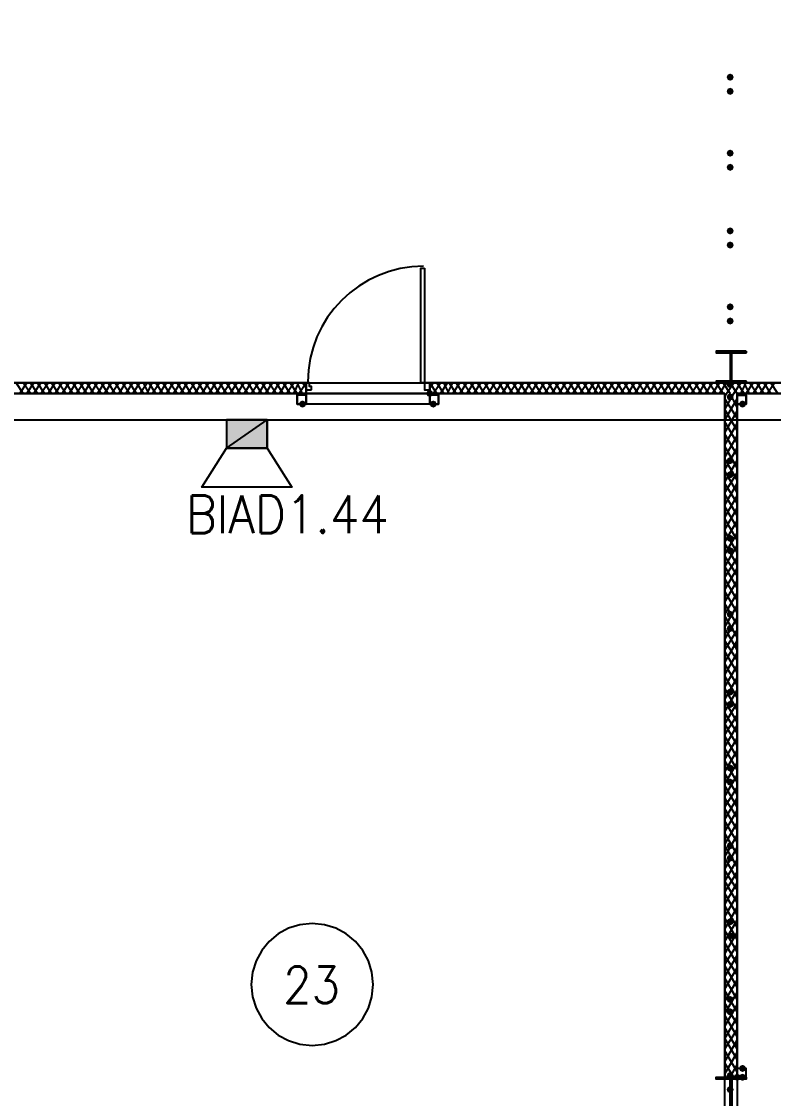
# Model space of a CAD drawing. Header units: millimetres. Extents: x 0 to 420, y 0 to 297.
# Drawn here: x 294.85 to 312.86, y 121.75 to 147.55 of the extents above; entities that cross this region are included whole.
import ezdxf

# ---------------------------------------------------------------- set-up
doc = ezdxf.new("R2010")
doc.units = ezdxf.units.MM
doc.layers.get('0').update_dxf_attribs({"linetype": 'CONTINUOUS'})
doc.styles.get("Standard").update_dxf_attribs({"font": 'STANDARD'})

msp = doc.modelspace()

# ---------------------------------------------------------------- hatches: boundary and pattern name
at = {"true_color": 0x000007}
for points in [[(311.912, 146.219333), (311.887129, 146.159538), (311.827333, 146.134667), (311.767538, 146.159538), (311.742667, 146.219333), (311.767537, 146.279129), (311.827333, 146.304), (311.887129, 146.279129)], [(311.912, 145.880667), (311.887129, 145.820871), (311.827333, 145.796), (311.767538, 145.820871), (311.742667, 145.880667), (311.767537, 145.940462), (311.827333, 145.965333), (311.887129, 145.940463)], [(311.912, 144.399), (311.887129, 144.339204), (311.827333, 144.314333), (311.767538, 144.339204), (311.742667, 144.399), (311.767537, 144.458796), (311.827333, 144.483667), (311.887129, 144.458796)], [(311.912, 144.060333), (311.887129, 144.000537), (311.827333, 143.975667), (311.767538, 144.000537), (311.742667, 144.060333), (311.767537, 144.120129), (311.827333, 144.145), (311.887129, 144.120129)], [(311.912, 142.536333), (311.887129, 142.476537), (311.827333, 142.451667), (311.767538, 142.476537), (311.742667, 142.536333), (311.767537, 142.596129), (311.827333, 142.621), (311.887129, 142.596129)], [(311.912, 142.197667), (311.887129, 142.137871), (311.827333, 142.113), (311.767538, 142.137871), (311.742667, 142.197667), (311.767537, 142.257462), (311.827333, 142.282333), (311.887129, 142.257463)], [(311.912, 140.716), (311.887129, 140.656204), (311.827333, 140.631333), (311.767538, 140.656204), (311.742667, 140.716), (311.767537, 140.775796), (311.827333, 140.800667), (311.887129, 140.775796)], [(311.912, 140.377333), (311.887129, 140.317537), (311.827333, 140.292667), (311.767538, 140.317537), (311.742667, 140.377333), (311.767537, 140.437129), (311.827333, 140.462), (311.887129, 140.437129)], [(311.912, 138.853333), (311.887129, 138.793537), (311.827333, 138.768667), (311.767538, 138.793537), (311.742667, 138.853333), (311.767537, 138.913129), (311.827333, 138.938), (311.887129, 138.913129)], [(304.715333, 138.641667), (304.690462, 138.581871), (304.630667, 138.557), (304.570871, 138.581871), (304.546, 138.641667), (304.570871, 138.701462), (304.630667, 138.726333), (304.690462, 138.701463)], [(311.912, 138.557), (311.887129, 138.497204), (311.827333, 138.472333), (311.767538, 138.497204), (311.742667, 138.557), (311.767537, 138.616796), (311.827333, 138.641667), (311.887129, 138.616796)], [(301.667333, 138.387667), (301.642462, 138.327871), (301.582667, 138.303), (301.522871, 138.327871), (301.498, 138.387667), (301.522871, 138.447462), (301.582667, 138.472333), (301.642462, 138.447463)], [(304.8, 138.387667), (304.775129, 138.327871), (304.715333, 138.303), (304.655538, 138.327871), (304.630667, 138.387667), (304.655537, 138.447462), (304.715333, 138.472333), (304.775129, 138.447463)], [(312.208333, 138.387667), (312.183463, 138.327871), (312.123667, 138.303), (312.063871, 138.327871), (312.039, 138.387667), (312.063871, 138.447462), (312.123667, 138.472333), (312.183462, 138.447463)], [(311.912, 137.033), (311.887129, 136.973204), (311.827333, 136.948333), (311.767538, 136.973204), (311.742667, 137.033), (311.767537, 137.092796), (311.827333, 137.117667), (311.887129, 137.092796)], [(311.912, 136.694333), (311.887129, 136.634537), (311.827333, 136.609667), (311.767538, 136.634537), (311.742667, 136.694333), (311.767537, 136.754129), (311.827333, 136.779), (311.887129, 136.754129)], [(311.912, 135.170333), (311.887129, 135.110537), (311.827333, 135.085667), (311.767538, 135.110537), (311.742667, 135.170333), (311.767537, 135.230129), (311.827333, 135.255), (311.887129, 135.230129)], [(311.912, 134.874), (311.887129, 134.814204), (311.827333, 134.789333), (311.767538, 134.814204), (311.742667, 134.874), (311.767537, 134.933796), (311.827333, 134.958667), (311.887129, 134.933796)], [(311.912, 133.35), (311.887129, 133.290204), (311.827333, 133.265333), (311.767538, 133.290204), (311.742667, 133.35), (311.767537, 133.409796), (311.827333, 133.434667), (311.887129, 133.409796)], [(311.912, 133.011333), (311.887129, 132.951537), (311.827333, 132.926667), (311.767538, 132.951537), (311.742667, 133.011333), (311.767537, 133.071129), (311.827333, 133.096), (311.887129, 133.071129)], [(311.912, 131.487333), (311.887129, 131.427537), (311.827333, 131.402667), (311.767538, 131.427537), (311.742667, 131.487333), (311.767537, 131.547129), (311.827333, 131.572), (311.887129, 131.547129)], [(311.912, 131.191), (311.887129, 131.131204), (311.827333, 131.106333), (311.767538, 131.131204), (311.742667, 131.191), (311.767537, 131.250796), (311.827333, 131.275667), (311.887129, 131.250796)], [(311.912, 129.667), (311.887129, 129.607204), (311.827333, 129.582333), (311.767538, 129.607204), (311.742667, 129.667), (311.767537, 129.726796), (311.827333, 129.751667), (311.887129, 129.726796)], [(311.912, 129.328333), (311.887129, 129.268537), (311.827333, 129.243667), (311.767538, 129.268537), (311.742667, 129.328333), (311.767537, 129.388129), (311.827333, 129.413), (311.887129, 129.388129)], [(311.912, 127.804333), (311.887129, 127.744537), (311.827333, 127.719667), (311.767538, 127.744537), (311.742667, 127.804333), (311.767537, 127.864129), (311.827333, 127.889), (311.887129, 127.864129)], [(311.912, 127.508), (311.887129, 127.448204), (311.827333, 127.423333), (311.767538, 127.448204), (311.742667, 127.508), (311.767537, 127.567796), (311.827333, 127.592667), (311.887129, 127.567796)], [(311.912, 125.984), (311.887129, 125.924204), (311.827333, 125.899333), (311.767538, 125.924204), (311.742667, 125.984), (311.767537, 126.043796), (311.827333, 126.068667), (311.887129, 126.043796)], [(311.912, 125.645333), (311.887129, 125.585538), (311.827333, 125.560667), (311.767538, 125.585538), (311.742667, 125.645333), (311.767537, 125.705129), (311.827333, 125.73), (311.887129, 125.705129)], [(311.912, 124.121333), (311.887129, 124.061537), (311.827333, 124.036667), (311.767538, 124.061537), (311.742667, 124.121333), (311.767537, 124.181129), (311.827333, 124.206), (311.887129, 124.181129)], [(311.912, 123.825), (311.887129, 123.765204), (311.827333, 123.740333), (311.767538, 123.765204), (311.742667, 123.825), (311.767537, 123.884796), (311.827333, 123.909667), (311.887129, 123.884796)], [(311.912, 122.301), (311.887129, 122.241204), (311.827333, 122.216333), (311.767538, 122.241204), (311.742667, 122.301), (311.767537, 122.360796), (311.827333, 122.385667), (311.887129, 122.360796)], [(312.081333, 122.258667), (312.056462, 122.198871), (311.996667, 122.174), (311.936871, 122.198871), (311.912, 122.258667), (311.936871, 122.318462), (311.996667, 122.343333), (312.056462, 122.318463)], [(312.208333, 122.470333), (312.183463, 122.410538), (312.123667, 122.385667), (312.063871, 122.410538), (312.039, 122.470333), (312.063871, 122.530129), (312.123667, 122.555), (312.183462, 122.530129)], [(312.208333, 122.258667), (312.183463, 122.198871), (312.123667, 122.174), (312.063871, 122.198871), (312.039, 122.258667), (312.063871, 122.318462), (312.123667, 122.343333), (312.183462, 122.318463)], [(311.912, 121.962333), (311.887129, 121.902537), (311.827333, 121.877667), (311.767538, 121.902537), (311.742667, 121.962333), (311.767537, 122.022129), (311.827333, 122.047), (311.887129, 122.022129)]]:
    msp.add_hatch(color=0, dxfattribs=at).paths.add_polyline_path(points, flags=0)
at = {"true_color": 0x000052}
h = msp.add_hatch(color=0, dxfattribs=at)
h.paths.add_polyline_path([(300.736, 137.329333), (299.762334, 137.329333), (300.736, 138.006666)], flags=0)
h.paths.add_polyline_path([(299.762334, 137.329333), (300.736, 138.006666), (299.762334, 138.006666)], flags=0)

# ---------------------------------------------------------------- linework, layer by layer
at = {"color": 0, "true_color": 0x000005}
msp.add_lwpolyline([(133.011334, 138.006666), (237.236001, 138.006666), (243.924667, 138.006666), (243.924667, 144.060333), (260.942667, 144.060333), (260.942667, 138.006666), (372.745, 138.006666), (372.745, 186.732333), (265.091334, 186.732333), (258.487334, 186.732333), (258.487334, 163.279666), (257.979334, 163.279666), (257.979334, 181.017333), (251.079001, 181.017333), (240.453334, 181.017333), (240.453334, 202.988333), (236.177667, 202.988333), (235.204001, 202.988333), (222.800334, 202.988333), (222.800334, 186.732333), (125.560668, 186.732333)], dxfattribs=at)
at = {"color": 0, "true_color": 0x000008}
msp.add_lwpolyline([(380.746, 138.895667), (380.746, 186.012667), (259.291667, 186.012667), (259.291667, 138.895667)], close=True, dxfattribs=at)
at = {"color": 0, "true_color": 0x000007}
for points in [[(304.4825, 141.689667), (304.198991, 141.675351), (303.923673, 141.633333), (303.657939, 141.565007), (303.403182, 141.471766), (303.160796, 141.355004), (302.932176, 141.216114), (302.718714, 141.056491), (302.521805, 140.877528), (302.342842, 140.680619), (302.183219, 140.467157), (302.04433, 140.238537), (301.927568, 139.996151), (301.834326, 139.741395), (301.766, 139.47566), (301.723982, 139.200342), (301.709667, 138.916833)], [(311.488667, 139.657667), (311.488667, 139.615333)], [(311.658, 139.657667), (311.658, 139.615333)], [(311.827333, 139.657667), (311.827333, 138.895667)], [(311.996667, 139.657667), (311.996667, 139.615333)], [(312.208333, 139.657667), (312.208333, 139.615333)], [(301.667333, 138.895667), (287.231667, 138.895667)], [(294.894, 138.641667), (294.724667, 138.895667)], [(294.809333, 138.641667), (294.978667, 138.895667)], [(295.063333, 138.641667), (294.894, 138.895667)], [(294.978667, 138.641667), (295.148, 138.895667)], [(295.232667, 138.641667), (295.063333, 138.895667)], [(295.148, 138.641667), (295.317333, 138.895667)], [(295.402, 138.641667), (295.232667, 138.895667)], [(295.317333, 138.641667), (295.486667, 138.895667)], [(295.571333, 138.641667), (295.402, 138.895667)], [(295.486667, 138.641667), (295.656, 138.895667)], [(295.740667, 138.641667), (295.571333, 138.895667)], [(295.656, 138.641667), (295.825333, 138.895667)], [(295.91, 138.641667), (295.740667, 138.895667)], [(295.825333, 138.641667), (295.994667, 138.895667)], [(296.079333, 138.641667), (295.91, 138.895667)], [(295.994667, 138.641667), (296.164, 138.895667)], [(296.248667, 138.641667), (296.079333, 138.895667)], [(296.164, 138.641667), (296.333333, 138.895667)], [(296.418, 138.641667), (296.248667, 138.895667)], [(296.333333, 138.641667), (296.502667, 138.895667)], [(296.587333, 138.641667), (296.418, 138.895667)], [(296.502667, 138.641667), (296.672, 138.895667)], [(296.756667, 138.641667), (296.587333, 138.895667)], [(296.672, 138.641667), (296.841333, 138.895667)], [(296.926, 138.641667), (296.756667, 138.895667)], [(296.841333, 138.641667), (297.010667, 138.895667)], [(297.095333, 138.641667), (296.926, 138.895667)], [(297.010667, 138.641667), (297.18, 138.895667)], [(297.264667, 138.641667), (297.095333, 138.895667)], [(297.18, 138.641667), (297.349333, 138.895667)], [(297.434, 138.641667), (297.264667, 138.895667)], [(297.349333, 138.641667), (297.518667, 138.895667)], [(297.603333, 138.641667), (297.434, 138.895667)], [(297.518667, 138.641667), (297.688, 138.895667)], [(297.772667, 138.641667), (297.603333, 138.895667)], [(297.688, 138.641667), (297.857333, 138.895667)], [(297.899667, 138.641667), (297.772667, 138.895667)], [(297.857333, 138.641667), (297.984333, 138.895667)], [(298.069, 138.641667), (297.899667, 138.895667)], [(297.984333, 138.641667), (298.153667, 138.895667)], [(298.238333, 138.641667), (298.069, 138.895667)], [(298.153667, 138.641667), (298.323, 138.895667)], [(298.407667, 138.641667), (298.238333, 138.895667)], [(298.323, 138.641667), (298.492333, 138.895667)], [(298.577, 138.641667), (298.407667, 138.895667)], [(298.492333, 138.641667), (298.661667, 138.895667)], [(298.746333, 138.641667), (298.577, 138.895667)], [(298.661667, 138.641667), (298.831, 138.895667)], [(298.915667, 138.641667), (298.746333, 138.895667)], [(298.831, 138.641667), (299.000333, 138.895667)], [(299.085, 138.641667), (298.915667, 138.895667)], [(299.000333, 138.641667), (299.169667, 138.895667)], [(299.254333, 138.641667), (299.085, 138.895667)], [(299.169667, 138.641667), (299.339, 138.895667)], [(299.423667, 138.641667), (299.254333, 138.895667)], [(299.339, 138.641667), (299.508333, 138.895667)], [(299.593, 138.641667), (299.423667, 138.895667)], [(299.508333, 138.641667), (299.677667, 138.895667)], [(299.762333, 138.641667), (299.593, 138.895667)], [(299.677667, 138.641667), (299.847, 138.895667)], [(299.931667, 138.641667), (299.762333, 138.895667)], [(299.847, 138.641667), (300.016333, 138.895667)], [(300.101, 138.641667), (299.931667, 138.895667)], [(300.016333, 138.641667), (300.185667, 138.895667)], [(300.270333, 138.641667), (300.101, 138.895667)], [(300.185667, 138.641667), (300.355, 138.895667)], [(300.439667, 138.641667), (300.270333, 138.895667)], [(300.355, 138.641667), (300.524333, 138.895667)], [(300.609, 138.641667), (300.439667, 138.895667)], [(300.524333, 138.641667), (300.693667, 138.895667)], [(300.778333, 138.641667), (300.609, 138.895667)], [(300.693667, 138.641667), (300.863, 138.895667)], [(300.947667, 138.641667), (300.778333, 138.895667)], [(300.863, 138.641667), (301.032333, 138.895667)], [(301.117, 138.641667), (300.947667, 138.895667)], [(301.032333, 138.641667), (301.201667, 138.895667)], [(301.286333, 138.641667), (301.117, 138.895667)], [(301.201667, 138.641667), (301.371, 138.895667)], [(301.455667, 138.641667), (301.286333, 138.895667)], [(301.371, 138.641667), (301.498, 138.895667)], [(301.582667, 138.641667), (301.455667, 138.895667)], [(301.498, 138.641667), (301.667333, 138.895667)], [(301.667333, 138.768667), (301.582667, 138.895667)], [(301.667333, 138.895667), (301.667333, 138.726333), (301.667333, 138.641667)], [(301.667333, 138.641667), (301.667333, 138.726333), (301.667333, 138.895667), (301.667333, 138.726333)], [(304.630667, 138.768667), (304.715333, 138.895667)], [(304.8, 138.641667), (304.630667, 138.895667)], [(304.630667, 138.895667), (304.630667, 138.726333), (304.630667, 138.641667)], [(304.630667, 138.641667), (304.630667, 138.726333), (304.630667, 138.895667), (304.630667, 138.726333)], [(319.066333, 138.895667), (304.630667, 138.895667)], [(304.715333, 138.641667), (304.884667, 138.895667)], [(304.969333, 138.641667), (304.8, 138.895667)], [(304.884667, 138.641667), (305.054, 138.895667)], [(305.096333, 138.641667), (304.969333, 138.895667)], [(305.054, 138.641667), (305.181, 138.895667)], [(305.265667, 138.641667), (305.096333, 138.895667)], [(305.181, 138.641667), (305.350333, 138.895667)], [(305.435, 138.641667), (305.265667, 138.895667)], [(305.350333, 138.641667), (305.519667, 138.895667)], [(305.604333, 138.641667), (305.435, 138.895667)], [(305.519667, 138.641667), (305.689, 138.895667)], [(305.773667, 138.641667), (305.604333, 138.895667)], [(305.689, 138.641667), (305.858333, 138.895667)], [(305.943, 138.641667), (305.773667, 138.895667)], [(305.858333, 138.641667), (306.027667, 138.895667)], [(306.112333, 138.641667), (305.943, 138.895667)], [(306.027667, 138.641667), (306.197, 138.895667)], [(306.281667, 138.641667), (306.112333, 138.895667)], [(306.197, 138.641667), (306.366333, 138.895667)], [(306.451, 138.641667), (306.281667, 138.895667)], [(306.366333, 138.641667), (306.535667, 138.895667)], [(306.620333, 138.641667), (306.451, 138.895667)], [(306.535667, 138.641667), (306.705, 138.895667)], [(306.789667, 138.641667), (306.620333, 138.895667)], [(306.705, 138.641667), (306.874333, 138.895667)], [(306.959, 138.641667), (306.789667, 138.895667)], [(306.874333, 138.641667), (307.043667, 138.895667)], [(307.128333, 138.641667), (306.959, 138.895667)], [(307.043667, 138.641667), (307.213, 138.895667)], [(307.297667, 138.641667), (307.128333, 138.895667)], [(307.213, 138.641667), (307.382333, 138.895667)], [(307.467, 138.641667), (307.297667, 138.895667)], [(307.382333, 138.641667), (307.551667, 138.895667)], [(307.636333, 138.641667), (307.467, 138.895667)], [(307.551667, 138.641667), (307.721, 138.895667)], [(307.805667, 138.641667), (307.636333, 138.895667)], [(307.721, 138.641667), (307.890333, 138.895667)], [(307.975, 138.641667), (307.805667, 138.895667)], [(307.890333, 138.641667), (308.059667, 138.895667)], [(308.144333, 138.641667), (307.975, 138.895667)], [(308.059667, 138.641667), (308.229, 138.895667)], [(308.313667, 138.641667), (308.144333, 138.895667)], [(308.229, 138.641667), (308.398333, 138.895667)], [(308.483, 138.641667), (308.313667, 138.895667)], [(308.398333, 138.641667), (308.567667, 138.895667)], [(308.652333, 138.641667), (308.483, 138.895667)], [(308.567667, 138.641667), (308.694667, 138.895667)], [(308.779333, 138.641667), (308.652333, 138.895667)], [(308.694667, 138.641667), (308.864, 138.895667)], [(308.948667, 138.641667), (308.779333, 138.895667)], [(308.864, 138.641667), (309.033333, 138.895667)], [(309.118, 138.641667), (308.948667, 138.895667)], [(309.033333, 138.641667), (309.202667, 138.895667)], [(309.287333, 138.641667), (309.118, 138.895667)], [(309.202667, 138.641667), (309.372, 138.895667)], [(309.456667, 138.641667), (309.287333, 138.895667)], [(309.372, 138.641667), (309.541333, 138.895667)], [(309.626, 138.641667), (309.456667, 138.895667)], [(309.541333, 138.641667), (309.710667, 138.895667)], [(309.795333, 138.641667), (309.626, 138.895667)], [(309.710667, 138.641667), (309.88, 138.895667)], [(309.964667, 138.641667), (309.795333, 138.895667)], [(309.88, 138.641667), (310.049333, 138.895667)], [(310.134, 138.641667), (309.964667, 138.895667)], [(310.049333, 138.641667), (310.218667, 138.895667)], [(310.303333, 138.641667), (310.134, 138.895667)], [(310.218667, 138.641667), (310.388, 138.895667)], [(310.472667, 138.641667), (310.303333, 138.895667)], [(310.388, 138.641667), (310.557333, 138.895667)], [(310.642, 138.641667), (310.472667, 138.895667)], [(310.557333, 138.641667), (310.726667, 138.895667)], [(310.811333, 138.641667), (310.642, 138.895667)], [(310.726667, 138.641667), (310.896, 138.895667)], [(310.980667, 138.641667), (310.811333, 138.895667)], [(310.896, 138.641667), (311.065333, 138.895667)], [(311.15, 138.641667), (310.980667, 138.895667)], [(311.065333, 138.641667), (311.234667, 138.895667)], [(311.319333, 138.641667), (311.15, 138.895667)], [(311.234667, 138.641667), (311.404, 138.895667)], [(311.488667, 138.641667), (311.319333, 138.895667)], [(311.404, 138.641667), (311.573333, 138.895667)], [(311.488667, 138.938), (311.488667, 138.895667)], [(311.658, 138.641667), (311.488667, 138.895667)], [(311.573333, 138.641667), (311.742667, 138.895667)], [(311.658, 138.938), (311.658, 138.895667)], [(311.827333, 138.641667), (311.658, 138.895667)], [(311.742667, 138.641667), (311.912, 138.895667)], [(311.996667, 138.641667), (311.827333, 138.895667)], [(311.912, 138.641667), (312.081333, 138.895667)], [(311.996667, 138.938), (311.996667, 138.895667)], [(312.166, 138.641667), (311.996667, 138.895667)], [(312.081333, 138.641667), (312.208333, 138.895667)], [(312.293, 138.641667), (312.166, 138.895667)], [(312.208333, 138.938), (312.208333, 138.895667)], [(312.208333, 138.641667), (312.377667, 138.895667)], [(312.462333, 138.641667), (312.293, 138.895667)], [(312.377667, 138.641667), (312.547, 138.895667)], [(312.631667, 138.641667), (312.462333, 138.895667)], [(312.547, 138.641667), (312.716333, 138.895667)], [(312.801, 138.641667), (312.631667, 138.895667)], [(312.716333, 138.641667), (312.885667, 138.895667)], [(312.970333, 138.641667), (312.801, 138.895667)], [(294.597667, 138.641667), (301.667333, 138.641667)], [(301.582667, 138.641667), (301.582667, 138.599333)], [(301.667333, 138.514667), (301.667333, 138.641667), (303.149, 138.641667)], [(303.149, 138.641667), (304.630667, 138.641667), (304.630667, 138.514667)], [(304.630667, 138.641667), (311.700333, 138.641667)], [(304.715333, 138.641667), (304.715333, 138.599333)], [(311.700333, 138.557), (311.742667, 138.641667)], [(311.700333, 138.260667), (311.912, 138.641667)], [(311.700333, 138.641667), (311.700333, 122.258667), (311.996667, 122.258667), (311.996667, 138.641667)], [(311.996667, 138.303), (311.827333, 138.641667)], [(311.996667, 138.599333), (311.996667, 138.641667)], [(311.996667, 138.641667), (319.066333, 138.641667)], [(312.123667, 138.641667), (312.123667, 138.599333)], [(303.149, 138.387667), (301.667333, 138.387667), (301.667333, 138.514667)], [(304.630667, 138.514667), (304.630667, 138.387667), (303.149, 138.387667)], [(311.700333, 138.006667), (311.996667, 138.514667)], [(311.996667, 138.049), (311.700333, 138.514667)], [(311.996667, 137.752667), (311.700333, 138.260667)], [(311.700333, 137.710333), (311.996667, 138.218333)], [(311.996667, 137.456333), (311.700333, 137.964333)], [(311.700333, 137.414), (311.996667, 137.922)], [(311.996667, 137.16), (311.700333, 137.668)], [(311.700333, 137.117667), (311.996667, 137.625667)], [(311.996667, 136.863667), (311.700333, 137.371667)], [(311.700333, 136.821333), (311.996667, 137.329333)], [(311.996667, 136.567333), (311.700333, 137.075333)], [(311.700333, 136.525), (311.996667, 137.033)], [(311.996667, 136.271), (311.700333, 136.779)], [(311.700333, 136.271), (311.996667, 136.736667)], [(311.700333, 135.974667), (311.996667, 136.482667)], [(311.996667, 136.017), (311.700333, 136.482667)], [(311.996667, 135.720667), (311.700333, 136.228667)], [(311.700333, 135.678333), (311.996667, 136.186333)], [(311.996667, 135.424333), (311.700333, 135.932333)], [(311.700333, 135.382), (311.996667, 135.89)], [(311.996667, 135.128), (311.700333, 135.636)], [(311.700333, 135.085667), (311.996667, 135.593667)], [(311.996667, 134.831667), (311.700333, 135.339667)], [(311.700333, 134.789333), (311.996667, 135.297333)], [(311.996667, 134.535333), (311.700333, 135.043333)], [(311.700333, 134.493), (311.996667, 135.001)], [(311.996667, 134.281333), (311.700333, 134.747)], [(311.700333, 134.239), (311.996667, 134.704667)], [(311.996667, 133.985), (311.700333, 134.493)], [(311.700333, 133.942667), (311.996667, 134.450667)], [(311.996667, 133.688667), (311.700333, 134.196667)], [(311.700333, 133.646333), (311.996667, 134.154333)], [(311.996667, 133.392333), (311.700333, 133.900333)], [(311.700333, 133.35), (311.996667, 133.858)], [(311.996667, 133.096), (311.700333, 133.604)], [(311.700333, 133.053667), (311.996667, 133.561667)], [(311.996667, 132.799667), (311.700333, 133.307667)], [(311.700333, 132.757333), (311.996667, 133.265333)], [(311.996667, 132.503333), (311.700333, 133.011333)], [(311.700333, 132.503333), (311.996667, 132.969)], [(311.700333, 132.207), (311.996667, 132.715)], [(311.996667, 132.249333), (311.700333, 132.715)], [(311.996667, 131.953), (311.700333, 132.461)], [(311.700333, 131.910667), (311.996667, 132.418667)], [(311.996667, 131.656667), (311.700333, 132.164667)], [(311.700333, 131.614333), (311.996667, 132.122333)], [(311.996667, 131.360333), (311.700333, 131.868333)], [(311.700333, 131.318), (311.996667, 131.826)], [(311.996667, 131.064), (311.700333, 131.572)], [(311.700333, 131.021667), (311.996667, 131.529667)], [(311.996667, 130.767667), (311.700333, 131.275667)], [(311.700333, 130.725333), (311.996667, 131.233333)], [(311.996667, 130.513667), (311.700333, 130.979333)], [(311.700333, 130.471333), (311.996667, 130.937)], [(311.996667, 130.217333), (311.700333, 130.725333)], [(311.700333, 130.175), (311.996667, 130.683)], [(311.996667, 129.921), (311.700333, 130.429)], [(311.700333, 129.878667), (311.996667, 130.386667)], [(311.996667, 129.624667), (311.700333, 130.132667)], [(311.700333, 129.582333), (311.996667, 130.090333)], [(311.996667, 129.328333), (311.700333, 129.836333)], [(311.700333, 129.286), (311.996667, 129.794)], [(311.996667, 129.032), (311.700333, 129.54)], [(311.700333, 128.989667), (311.996667, 129.497667)], [(311.996667, 128.735667), (311.700333, 129.243667)], [(311.700333, 128.735667), (311.996667, 129.201333)], [(311.700333, 128.439333), (311.996667, 128.947333)], [(311.996667, 128.481667), (311.700333, 128.947333)], [(311.996667, 128.185333), (311.700333, 128.693333)], [(311.700333, 128.143), (311.996667, 128.651)], [(311.996667, 127.889), (311.700333, 128.397)], [(311.700333, 127.846667), (311.996667, 128.354667)], [(311.996667, 127.592667), (311.700333, 128.100667)], [(311.700333, 127.550333), (311.996667, 128.058333)], [(311.996667, 127.296333), (311.700333, 127.804333)], [(311.700333, 127.254), (311.996667, 127.762)], [(311.996667, 127), (311.700333, 127.508)], [(311.700333, 126.957667), (311.996667, 127.465667)], [(311.996667, 126.746), (311.700333, 127.211667)], [(311.700333, 126.703667), (311.996667, 127.169333)], [(311.996667, 126.449667), (311.700333, 126.957667)], [(311.700333, 126.407333), (311.996667, 126.915333)], [(311.996667, 126.153333), (311.700333, 126.661333)], [(311.700333, 126.111), (311.996667, 126.619)], [(311.996667, 125.857), (311.700333, 126.365)], [(311.700333, 125.814667), (311.996667, 126.322667)], [(303.276, 124.481167), (303.246328, 124.77551), (303.161228, 125.049662), (303.026572, 125.297749), (302.848232, 125.513899), (302.632083, 125.692238), (302.383996, 125.826894), (302.109844, 125.911995), (301.8155, 125.941667), (301.521156, 125.911995), (301.247004, 125.826894), (300.998917, 125.692238), (300.782768, 125.513899), (300.604428, 125.297749), (300.469772, 125.049662), (300.384672, 124.77551), (300.355, 124.481167)], [(311.996667, 125.560667), (311.700333, 126.068667)], [(311.700333, 125.518333), (311.996667, 126.026333)], [(311.996667, 125.264333), (311.700333, 125.772333)], [(311.700333, 125.222), (311.996667, 125.73)], [(311.996667, 124.968), (311.700333, 125.476)], [(311.700333, 124.968), (311.996667, 125.433667)], [(311.700333, 124.671667), (311.996667, 125.179667)], [(311.996667, 124.714), (311.700333, 125.179667)], [(311.996667, 124.417667), (311.700333, 124.925667)], [(311.700333, 124.375333), (311.996667, 124.883333)], [(311.996667, 124.121333), (311.700333, 124.629333)], [(300.355, 124.481167), (300.384672, 124.186823), (300.469772, 123.912671), (300.604428, 123.664584), (300.782768, 123.448434), (300.998917, 123.270095), (301.247004, 123.135439), (301.521156, 123.050339), (301.8155, 123.020667), (302.109844, 123.050339), (302.383996, 123.135439), (302.632083, 123.270095), (302.848232, 123.448434), (303.026572, 123.664584), (303.161228, 123.912671), (303.246328, 124.186823), (303.276, 124.481167)], [(311.700333, 124.079), (311.996667, 124.587)], [(311.996667, 123.825), (311.700333, 124.333)], [(311.700333, 123.782667), (311.996667, 124.290667)], [(311.996667, 123.528667), (311.700333, 124.036667)], [(311.700333, 123.486333), (311.996667, 123.994333)], [(311.996667, 123.232333), (311.700333, 123.740333)], [(311.700333, 123.19), (311.996667, 123.698)], [(311.996667, 122.936), (311.700333, 123.444)], [(311.700333, 122.936), (311.996667, 123.401667)], [(311.996667, 122.682), (311.700333, 123.19)], [(311.700333, 122.639667), (311.996667, 123.147667)], [(311.996667, 122.385667), (311.700333, 122.893667)], [(311.700333, 122.343333), (311.996667, 122.851333)], [(311.912, 122.258667), (311.700333, 122.597333)], [(311.827333, 122.258667), (311.996667, 122.555)], [(311.488667, 122.216333), (311.488667, 122.258667)], [(311.658, 122.216333), (311.658, 122.258667)], [(311.742667, 122.258667), (311.700333, 122.301)], [(311.827333, 121.539), (311.827333, 122.258667)], [(311.996667, 122.216333), (311.996667, 122.258667)], [(312.208333, 122.216333), (312.208333, 122.258667)]]:
    msp.add_lwpolyline(points, dxfattribs=at)
for points in [[(304.503667, 141.647333), (304.503667, 138.895667), (304.419, 138.895667), (304.419, 141.647333)], [(312.208333, 139.657667), (311.488667, 139.657667), (311.488667, 139.615333), (311.827333, 139.615333), (311.827333, 138.938), (311.488667, 138.938), (311.488667, 138.895667), (312.208333, 138.895667), (312.208333, 138.938), (311.869667, 138.938), (311.869667, 139.615333), (312.208333, 139.615333)], [(301.794333, 138.726333), (301.794333, 138.811), (301.752, 138.811), (301.752, 138.895667), (301.667333, 138.895667), (301.667333, 138.726333)], [(304.630667, 138.726333), (304.630667, 138.895667), (304.503667, 138.895667), (304.503667, 138.811), (304.503667, 138.726333)], [(301.455667, 138.641667), (301.667333, 138.641667), (301.667333, 138.387667), (301.455667, 138.387667)], [(301.455667, 138.599333), (301.455667, 138.387667), (301.667333, 138.387667), (301.667333, 138.599333)], [(304.630667, 138.641667), (304.842333, 138.641667), (304.842333, 138.387667), (304.630667, 138.387667)], [(304.630667, 138.599333), (304.630667, 138.387667), (304.842333, 138.387667), (304.842333, 138.599333)], [(312.208333, 138.641667), (311.996667, 138.641667), (311.996667, 138.387667), (312.208333, 138.387667)], [(312.208333, 138.599333), (312.208333, 138.387667), (311.996667, 138.387667), (311.996667, 138.599333)], [(312.208333, 122.470333), (311.996667, 122.470333), (311.996667, 122.258667), (312.208333, 122.258667), (312.208333, 122.470333), (311.996667, 122.470333), (311.996667, 122.258667), (312.208333, 122.258667)], [(312.208333, 121.539), (311.488667, 121.539), (311.827333, 121.539), (311.827333, 122.216333), (311.488667, 122.216333), (311.488667, 122.258667), (312.208333, 122.258667), (312.208333, 122.216333), (311.869667, 122.216333), (311.869667, 121.539)]]:
    msp.add_lwpolyline(points, close=True, dxfattribs=at)
at = {"color": 0, "true_color": 0x00002b}
for points in [[(311.700333, 138.641667), (294.597667, 138.641667), (294.597667, 104.14), (311.700333, 104.14)], [(311.996667, 104.14), (329.099333, 104.14), (329.099333, 138.641667), (311.996667, 138.641667)]]:
    msp.add_lwpolyline(points, close=True, dxfattribs=at)
at = {"color": 0, "true_color": 0x000052}
msp.add_lwpolyline([(300.736, 137.329333), (300.736, 138.006666), (299.762334, 138.006666), (299.762334, 137.329333), (300.736, 137.329333), (301.328667, 136.397999), (299.169667, 136.397999), (299.762334, 137.329333)], dxfattribs=at)
for points in [[(300.736, 137.329333), (299.762334, 137.329333), (300.736, 138.006666)], [(299.762334, 137.329333), (300.736, 138.006666), (299.762334, 138.006666)]]:
    msp.add_lwpolyline(points, close=True, dxfattribs=at)

# ---------------------------------------------------------------- texts
at = {"color": 0, "true_color": 0x000007, "attachment_point": 1}
for s, insert, char_height, width in [('BIAD1.44', (298.788653, 136.198871), 0.90154, 4.90838432), ('23', (301.116986, 124.908699), 0.872032, 1.06581688)]:
    msp.add_mtext(s, dxfattribs=dict(at, insert=insert, char_height=char_height, width=width))

doc.saveas('drawing.dxf')
